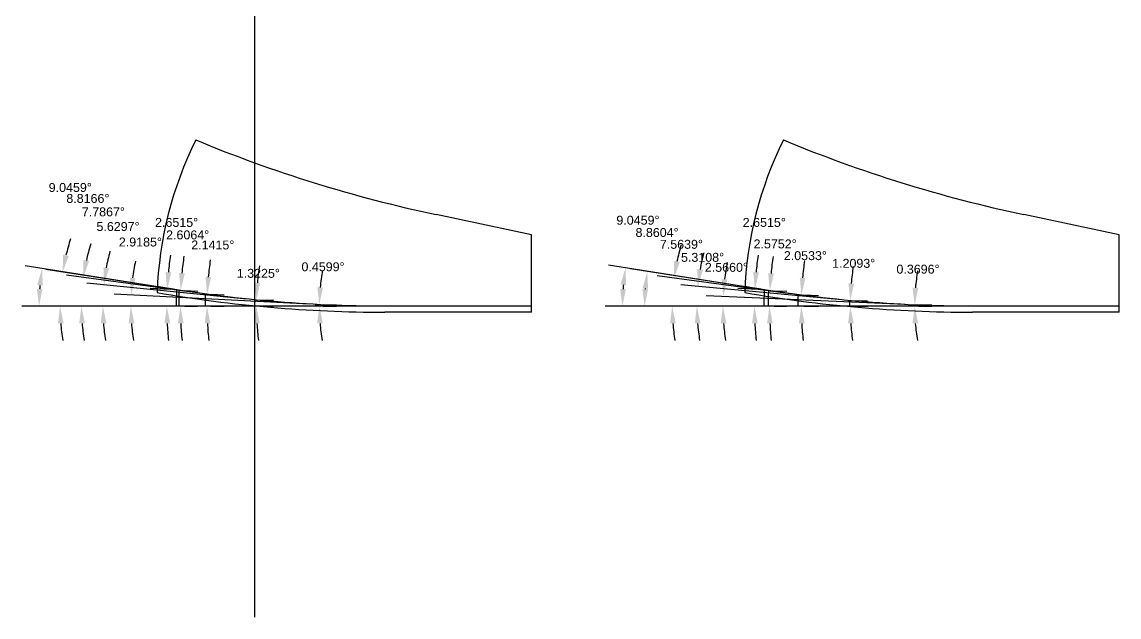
# Model space of a CAD drawing. Header units: inches. Extents: x 90.1 to 144.9, y -24 to -7.4.
# Drawn here: x 90.12 to 101.65, y -23.96 to -17.71 of the extents above; entities that cross this region are included whole.
import ezdxf

# ---------------------------------------------------------------- set-up
doc = ezdxf.new("R2010")
doc.units = ezdxf.units.IN
doc.header["$MEASUREMENT"] = 0
doc.header["$PDMODE"] = 35
doc.layers.get('Defpoints').update_dxf_attribs({"color": 10})
doc.layers.add('Dims', color=4, linetype='Continuous')
doc.styles.get("Standard").update_dxf_attribs({"font": 'arial.ttf'})
doc.dimstyles.get("Standard").update_dxf_attribs({"dimtxt": 0.09375, "dimasz": 0.18, "dimexe": 0.18, "dimexo": 0.0625, "dimgap": 0.09, "dimtad": 0, "dimtih": 1, "dimtoh": 1, "dimdec": 4, "dimzin": 0, "dimdsep": 46, "dimtxsty": 'Standard', "dimcen": 0.09, "dimadec": 4, "dimazin": 0, "dimtfac": 1, "dimtdec": 4, "dimtofl": 0, "dimtmove": 0, "dimatfit": 3, "dimfxl": 1, "dimtolj": 1, "dimtzin": 0, "dimarcsym": 0})

# ---------------------------------------------------------------- blocks, each defined once
blk = doc.blocks.new('*D51')
at = {"layer": 'Defpoints', "color": 0, "transparency": 16777216}
for p in [(90.591, -20.697), (91.264, -20.658), (93.203, -20.678), (93.243, -20.68), (93.932, -20.697)]:
    blk.add_point(p, dxfattribs=at)
at = {"layer": 'Dims', "color": 0, "lineweight": -2, "transparency": 16777216}
blk.add_line((93.14, -20.675), (91.087, -20.57), dxfattribs=at)
for start, end in [(168.1647, 172.6231), (184.4584, 188.9168)]:
    blk.add_arc((93.577, -20.697), 2.314, start, end, dxfattribs=at)
at = {"layer": 'Dims', "color": 0, "transparency": 16777216}
for points in [[(91.313, -20.403), (91.253, -20.397), (91.267, -20.579)], [(91.241, -20.878), (91.301, -20.876), (91.264, -20.697)]]:
    blk.add_solid(points, dxfattribs=at)
at = {"layer": 'Dims', "color": 0, "transparency": 16777216, "insert": (91.364, -20.023), "char_height": 0.09375, "attachment_point": 5}
blk.add_mtext('\\A1;2.9185°', dxfattribs=at)
blk = doc.blocks.new('*D52')
at = {"layer": 'Defpoints', "color": 0, "transparency": 16777216}
for p in [(93.223, -20.679), (93.223, -20.697), (93.245, -20.691), (95.474, -20.697)]:
    blk.add_point(p, dxfattribs=at)
at = {"layer": 'Dims', "color": 0, "lineweight": -2, "transparency": 16777216}
for p, q in [((93.285, -20.679), (93.425, -20.681)), ((93.285, -20.697), (93.425, -20.697))]:
    blk.add_line(p, q, dxfattribs=at)
for start, end in [(170.2848, 174.9124), (184.6277, 189.2553)]:
    blk.add_arc((95.474, -20.697), 2.229, start, end, dxfattribs=at)
at = {"layer": 'Dims', "color": 0, "transparency": 16777216}
for points in [[(93.284, -20.501), (93.224, -20.498), (93.245, -20.679)], [(93.222, -20.878), (93.282, -20.876), (93.245, -20.697)]]:
    blk.add_solid(points, dxfattribs=at)
at = {"layer": 'Dims', "color": 0, "transparency": 16777216, "insert": (93.284, -20.283), "char_height": 0.09375, "attachment_point": 5}
blk.add_mtext('\\A1;0.4599°', dxfattribs=at)
blk = doc.blocks.new('*D56')
at = {"layer": 'Defpoints', "color": 0, "transparency": 16777216}
for p in [(90.971, -20.622), (92.545, -20.628), (92.585, -20.632), (93.932, -20.697), (95.474, -20.697)]:
    blk.add_point(p, dxfattribs=at)
at = {"layer": 'Dims', "color": 0, "lineweight": -2, "transparency": 16777216}
for p, q in [((92.483, -20.622), (90.801, -20.456)), ((93.185, -20.697), (90.79, -20.697))]:
    blk.add_line(p, q, dxfattribs=at)
for start, end in [(165.3115, 169.8409), (184.5294, 189.0588)]:
    blk.add_arc((93.247, -20.697), 2.278, start, end, dxfattribs=at)
at = {"layer": 'Dims', "color": 0, "transparency": 16777216}
for points in [[(91.035, -20.299), (90.976, -20.291), (90.981, -20.474)], [(90.947, -20.878), (91.007, -20.876), (90.97, -20.697)]]:
    blk.add_solid(points, dxfattribs=at)
at = {"layer": 'Dims', "color": 0, "transparency": 16777216, "insert": (91.129, -19.86), "char_height": 0.09375, "attachment_point": 5}
blk.add_mtext('\\A1;5.6297°', dxfattribs=at)
blk = doc.blocks.new('*D57')
at = {"layer": 'Defpoints', "color": 0, "transparency": 16777216}
for p in [(92.566, -20.63), (92.565, -20.697), (92.583, -20.675), (95.474, -20.697)]:
    blk.add_point(p, dxfattribs=at)
at = {"layer": 'Dims', "color": 0, "lineweight": -2, "transparency": 16777216}
for p, q in [((92.628, -20.631), (92.764, -20.634)), ((92.628, -20.697), (92.763, -20.697))]:
    blk.add_line(p, q, dxfattribs=at)
for start, end in [(171.5426, 175.11), (183.5675, 187.1349)]:
    blk.add_arc((95.474, -20.697), 2.891, start, end, dxfattribs=at)
at = {"layer": 'Dims', "color": 0, "transparency": 16777216}
for points in [[(92.623, -20.452), (92.564, -20.449), (92.584, -20.63)], [(92.559, -20.878), (92.619, -20.876), (92.583, -20.697)]]:
    blk.add_solid(points, dxfattribs=at)
at = {"layer": 'Dims', "color": 0, "transparency": 16777216, "insert": (92.604, -20.352), "char_height": 0.09375, "attachment_point": 5}
blk.add_mtext('\\A1;1.3225°', dxfattribs=at)
blk = doc.blocks.new('*D59')
at = {"layer": 'Defpoints', "color": 0, "transparency": 16777216}
for p in [(90.746, -20.596), (92.024, -20.566), (92.064, -20.571), (92.044, -20.697), (95.474, -20.697)]:
    blk.add_point(p, dxfattribs=at)
at = {"layer": 'Dims', "color": 0, "lineweight": -2, "transparency": 16777216}
for p, q in [((91.962, -20.557), (90.586, -20.369)), ((91.981, -20.697), (90.564, -20.697))]:
    blk.add_line(p, q, dxfattribs=at)
for start, end in [(163.0036, 167.6085), (184.6049, 189.2097)]:
    blk.add_arc((92.984, -20.697), 2.24, start, end, dxfattribs=at)
at = {"layer": 'Dims', "color": 0, "transparency": 16777216}
for points in [[(90.825, -20.222), (90.766, -20.211), (90.764, -20.393)], [(90.721, -20.878), (90.781, -20.876), (90.744, -20.697)]]:
    blk.add_solid(points, dxfattribs=at)
at = {"layer": 'Dims', "color": 0, "transparency": 16777216, "insert": (90.975, -19.706), "char_height": 0.09375, "attachment_point": 5}
blk.add_mtext('\\A1;7.7867°', dxfattribs=at)
blk = doc.blocks.new('*D96')
at = {"layer": 'Defpoints', "color": 0, "transparency": 16777216}
for p in [(99.485, -20.683), (99.485, -20.697), (99.503, -20.692), (101.651, -20.697)]:
    blk.add_point(p, dxfattribs=at)
at = {"layer": 'Dims', "color": 0, "lineweight": -2, "transparency": 16777216}
for p, q in [((99.548, -20.683), (99.683, -20.684)), ((99.548, -20.697), (99.683, -20.697))]:
    blk.add_line(p, q, dxfattribs=at)
for start, end in [(170.0285, 174.8294), (184.801, 189.6019)]:
    blk.add_arc((101.651, -20.697), 2.149, start, end, dxfattribs=at)
at = {"layer": 'Dims', "color": 0, "transparency": 16777216}
for points in [[(99.541, -20.505), (99.481, -20.502), (99.503, -20.683)], [(99.48, -20.878), (99.54, -20.876), (99.503, -20.697)]]:
    blk.add_solid(points, dxfattribs=at)
at = {"layer": 'Dims', "color": 0, "transparency": 16777216, "insert": (99.538, -20.308), "char_height": 0.09375, "attachment_point": 5}
blk.add_mtext('\\A1;0.3696°', dxfattribs=at)
blk = doc.blocks.new('*D97')
at = {"layer": 'Defpoints', "color": 0, "transparency": 16777216}
for p in [(98.82, -20.637), (98.819, -20.697), (98.826, -20.677), (101.651, -20.697)]:
    blk.add_point(p, dxfattribs=at)
at = {"layer": 'Dims', "color": 0, "lineweight": -2, "transparency": 16777216}
for p, q in [((98.882, -20.639), (99.007, -20.641)), ((98.882, -20.697), (99.006, -20.697))]:
    blk.add_line(p, q, dxfattribs=at)
for start, end in [(171.4883, 175.1395), (183.6512, 187.3024)]:
    blk.add_arc((101.651, -20.697), 2.825, start, end, dxfattribs=at)
at = {"layer": 'Dims', "color": 0, "transparency": 16777216}
for points in [[(98.866, -20.459), (98.806, -20.456), (98.827, -20.637)], [(98.802, -20.878), (98.862, -20.876), (98.826, -20.697)]]:
    blk.add_solid(points, dxfattribs=at)
at = {"layer": 'Dims', "color": 0, "transparency": 16777216, "insert": (98.862, -20.247), "char_height": 0.09375, "attachment_point": 5}
blk.add_mtext('\\A1;1.2093°', dxfattribs=at)
blk = doc.blocks.new('*D98')
at = {"layer": 'Defpoints', "color": 0, "transparency": 16777216}
for p in [(98.277, -20.576), (98.275, -20.697), (98.312, -20.657), (101.651, -20.697)]:
    blk.add_point(p, dxfattribs=at)
at = {"layer": 'Dims', "color": 0, "lineweight": -2, "transparency": 16777216}
for p, q in [((98.339, -20.578), (98.493, -20.584)), ((98.337, -20.697), (98.491, -20.697))]:
    blk.add_line(p, q, dxfattribs=at)
for start, end in [(171.7703, 174.8585), (183.0882, 186.1764)]:
    blk.add_arc((101.651, -20.697), 3.34, start, end, dxfattribs=at)
at = {"layer": 'Dims', "color": 0, "transparency": 16777216}
for points in [[(98.355, -20.4), (98.295, -20.396), (98.313, -20.577)], [(98.286, -20.878), (98.346, -20.876), (98.311, -20.697)]]:
    blk.add_solid(points, dxfattribs=at)
at = {"layer": 'Dims', "color": 0, "transparency": 16777216, "insert": (98.354, -20.166), "char_height": 0.09375, "attachment_point": 5}
blk.add_mtext('\\A1;2.0533°', dxfattribs=at)
blk = doc.blocks.new('*D99')
at = {"layer": 'Defpoints', "color": 0, "transparency": 16777216}
for p in [(97.488, -20.663), (99.465, -20.682), (99.485, -20.697), (99.505, -20.684), (100.109, -20.697)]:
    blk.add_point(p, dxfattribs=at)
at = {"layer": 'Dims', "color": 0, "lineweight": -2, "transparency": 16777216}
for p, q in [((99.403, -20.679), (97.31, -20.586)), ((99.423, -20.697), (97.307, -20.697))]:
    blk.add_line(p, q, dxfattribs=at)
for start, end in [(168.5026, 172.9683), (184.4657, 188.9313)]:
    blk.add_arc((99.797, -20.697), 2.31, start, end, dxfattribs=at)
at = {"layer": 'Dims', "color": 0, "transparency": 16777216}
for points in [[(97.535, -20.417), (97.475, -20.412), (97.49, -20.594)], [(97.464, -20.878), (97.524, -20.876), (97.487, -20.697)]]:
    blk.add_solid(points, dxfattribs=at)
at = {"layer": 'Dims', "color": 0, "transparency": 16777216, "insert": (97.524, -20.289), "char_height": 0.09375, "attachment_point": 5}
blk.add_mtext('\\A1;2.5660°', dxfattribs=at)
blk = doc.blocks.new('*D100')
at = {"layer": 'Defpoints', "color": 0, "transparency": 16777216}
for p in [(97.215, -20.628), (98.799, -20.635), (98.839, -20.639), (98.819, -20.697), (100.109, -20.697)]:
    blk.add_point(p, dxfattribs=at)
at = {"layer": 'Dims', "color": 0, "lineweight": -2, "transparency": 16777216}
for p, q in [((98.737, -20.63), (97.044, -20.472)), ((98.757, -20.697), (97.034, -20.697))]:
    blk.add_line(p, q, dxfattribs=at)
for start, end in [(165.515, 170.1021), (184.5871, 189.1742)]:
    blk.add_arc((99.463, -20.697), 2.249, start, end, dxfattribs=at)
at = {"layer": 'Dims', "color": 0, "transparency": 16777216}
for points in [[(97.277, -20.314), (97.218, -20.306), (97.224, -20.489)], [(97.191, -20.878), (97.251, -20.876), (97.214, -20.697)]]:
    blk.add_solid(points, dxfattribs=at)
at = {"layer": 'Dims', "color": 0, "transparency": 16777216, "insert": (97.273, -20.184), "char_height": 0.09375, "attachment_point": 5}
blk.add_mtext('\\A1;5.3108°', dxfattribs=at)
blk = doc.blocks.new('*D101')
at = {"layer": 'Defpoints', "color": 0, "transparency": 16777216}
for p in [(96.956, -20.599), (98.255, -20.573), (98.295, -20.578), (98.275, -20.697), (100.109, -20.697)]:
    blk.add_point(p, dxfattribs=at)
at = {"layer": 'Dims', "color": 0, "lineweight": -2, "transparency": 16777216}
for p, q in [((98.193, -20.565), (96.795, -20.379)), ((98.212, -20.697), (96.774, -20.697))]:
    blk.add_line(p, q, dxfattribs=at)
for start, end in [(163.1998, 167.8179), (184.6181, 189.2363)]:
    blk.add_arc((99.188, -20.697), 2.234, start, end, dxfattribs=at)
at = {"layer": 'Dims', "color": 0, "transparency": 16777216}
for points in [[(97.034, -20.231), (96.975, -20.22), (96.974, -20.403)], [(96.931, -20.878), (96.991, -20.876), (96.954, -20.697)]]:
    blk.add_solid(points, dxfattribs=at)
at = {"layer": 'Dims', "color": 0, "transparency": 16777216, "insert": (97.051, -20.047), "char_height": 0.09375, "attachment_point": 5}
blk.add_mtext('\\A1;7.5639°', dxfattribs=at)
blk = doc.blocks.new('*D190')
at = {"layer": 'Defpoints', "color": 0, "transparency": 16777216}
for p in [(92.046, -20.569), (92.044, -20.697), (92.064, -20.655), (95.474, -20.697)]:
    blk.add_point(p, dxfattribs=at)
at = {"layer": 'Dims', "color": 0, "lineweight": -2, "transparency": 16777216}
for p, q in [((92.109, -20.571), (92.246, -20.576)), ((92.106, -20.697), (92.244, -20.697))]:
    blk.add_line(p, q, dxfattribs=at)
for start, end in [(171.8098, 174.8342), (183.0244, 186.0487)]:
    blk.add_arc((95.474, -20.697), 3.41, start, end, dxfattribs=at)
at = {"layer": 'Dims', "color": 0, "transparency": 16777216}
for points in [[(92.108, -20.392), (92.048, -20.388), (92.066, -20.57)], [(92.039, -20.878), (92.099, -20.876), (92.064, -20.697)]]:
    blk.add_solid(points, dxfattribs=at)
at = {"layer": 'Dims', "color": 0, "transparency": 16777216, "insert": (92.125, -20.054), "char_height": 0.09375, "attachment_point": 5}
blk.add_mtext('\\A1;2.1415°', dxfattribs=at)
blk = doc.blocks.new('*D191')
at = {"layer": 'Defpoints', "color": 0, "transparency": 16777216}
for p in [(91.771, -20.528), (91.785, -20.641), (91.767, -20.697), (95.474, -20.697)]:
    blk.add_point(p, dxfattribs=at)
at = {"layer": 'Dims', "color": 0, "lineweight": -2, "transparency": 16777216}
for p, q in [((91.833, -20.531), (91.968, -20.537)), ((91.83, -20.697), (91.965, -20.697))]:
    blk.add_line(p, q, dxfattribs=at)
for start, end in [(171.8028, 174.5982), (182.7954, 185.5908)]:
    blk.add_arc((95.474, -20.697), 3.69, start, end, dxfattribs=at)
at = {"layer": 'Dims', "color": 0, "transparency": 16777216}
for points in [[(91.831, -20.352), (91.771, -20.348), (91.788, -20.529)], [(91.759, -20.878), (91.819, -20.876), (91.785, -20.697)]]:
    blk.add_solid(points, dxfattribs=at)
at = {"layer": 'Dims', "color": 0, "transparency": 16777216, "insert": (91.861, -19.948), "char_height": 0.09375, "attachment_point": 5}
blk.add_mtext('\\A1;2.6064°', dxfattribs=at)
blk = doc.blocks.new('*D423')
at = {"layer": 'Defpoints', "color": 0, "transparency": 16777216}
for p in [(91.747, -20.525), (90.523, -20.577), (91.787, -20.531), (91.767, -20.697), (95.474, -20.697)]:
    blk.add_point(p, dxfattribs=at)
at = {"layer": 'Dims', "color": 0, "lineweight": -2, "transparency": 16777216}
for p, q in [((91.685, -20.515), (90.369, -20.311)), ((91.705, -20.697), (90.34, -20.697))]:
    blk.add_line(p, q, dxfattribs=at)
for start, end in [(162.3595, 166.7714), (184.4119, 188.8239)]:
    blk.add_arc((92.858, -20.697), 2.338, start, end, dxfattribs=at)
at = {"layer": 'Dims', "color": 0, "transparency": 16777216}
for points in [[(90.611, -20.168), (90.552, -20.156), (90.547, -20.339)], [(90.497, -20.878), (90.557, -20.876), (90.52, -20.697)]]:
    blk.add_solid(points, dxfattribs=at)
at = {"layer": 'Dims', "color": 0, "transparency": 16777216, "insert": (90.812, -19.565), "char_height": 0.09375, "attachment_point": 5}
blk.add_mtext('\\A1;8.8166°', dxfattribs=at)
blk = doc.blocks.new('*D424')
at = {"layer": 'Defpoints', "color": 0, "transparency": 16777216}
for p in [(91.745, -20.524), (91.643, -20.638), (91.741, -20.697), (95.474, -20.697)]:
    blk.add_point(p, dxfattribs=at)
at = {"layer": 'Dims', "color": 0, "lineweight": -2, "transparency": 16777216}
for p, q in [((91.682, -20.521), (91.467, -20.511)), ((91.678, -20.697), (91.462, -20.697))]:
    blk.add_line(p, q, dxfattribs=at)
for start, end in [(171.9655, 174.657), (182.6915, 185.3831)]:
    blk.add_arc((95.474, -20.697), 3.832, start, end, dxfattribs=at)
at = {"layer": 'Dims', "color": 0, "transparency": 16777216}
for points in [[(91.689, -20.342), (91.629, -20.338), (91.646, -20.52)], [(91.617, -20.878), (91.677, -20.876), (91.642, -20.697)]]:
    blk.add_solid(points, dxfattribs=at)
at = {"layer": 'Dims', "color": 0, "transparency": 16777216, "insert": (91.745, -19.817), "char_height": 0.09375, "attachment_point": 5}
blk.add_mtext('\\A1;2.6515°', dxfattribs=at)
blk = doc.blocks.new('*D425')
at = {"layer": 'Defpoints', "color": 0, "transparency": 16777216}
for p in [(91.721, -20.52), (91.761, -20.527), (90.303, -20.564), (91.741, -20.697), (95.474, -20.697)]:
    blk.add_point(p, dxfattribs=at)
at = {"layer": 'Dims', "color": 0, "lineweight": -2, "transparency": 16777216}
for p, q in [((91.659, -20.511), (90.153, -20.271)), ((91.678, -20.697), (90.119, -20.697))]:
    blk.add_line(p, q, dxfattribs=at)
blk.add_arc((92.83, -20.697), 2.531, 175.0301, 175.9239, dxfattribs=at)
at = {"layer": 'Dims', "color": 0, "transparency": 16777216}
for points in [[(90.279, -20.474), (90.338, -20.481), (90.331, -20.299)], [(90.335, -20.518), (90.276, -20.516), (90.299, -20.697)]]:
    blk.add_solid(points, dxfattribs=at)
at = {"layer": 'Dims', "color": 0, "transparency": 16777216, "insert": (90.627, -19.45), "char_height": 0.09375, "attachment_point": 5}
blk.add_mtext('\\A1;9.0459°', dxfattribs=at)
blk = doc.blocks.new('*D426')
at = {"layer": 'Defpoints', "color": 0, "transparency": 16777216}
for p in [(97.966, -20.531), (97.977, -20.642), (97.962, -20.697), (101.651, -20.697)]:
    blk.add_point(p, dxfattribs=at)
at = {"layer": 'Dims', "color": 0, "lineweight": -2, "transparency": 16777216}
for p, q in [((98.029, -20.534), (98.16, -20.54)), ((98.025, -20.697), (98.157, -20.697))]:
    blk.add_line(p, q, dxfattribs=at)
for start, end in [(171.8107, 174.6178), (182.8071, 185.6141)]:
    blk.add_arc((101.651, -20.697), 3.674, start, end, dxfattribs=at)
at = {"layer": 'Dims', "color": 0, "transparency": 16777216}
for points in [[(98.023, -20.354), (97.963, -20.35), (97.981, -20.532)], [(97.951, -20.878), (98.011, -20.876), (97.977, -20.697)]]:
    blk.add_solid(points, dxfattribs=at)
at = {"layer": 'Dims', "color": 0, "transparency": 16777216, "insert": (98.036, -20.043), "char_height": 0.09375, "attachment_point": 5}
blk.add_mtext('\\A1;2.5752°', dxfattribs=at)
blk = doc.blocks.new('*D427')
at = {"layer": 'Defpoints', "color": 0, "transparency": 16777216}
for p in [(96.667, -20.575), (97.942, -20.528), (97.982, -20.534), (97.962, -20.697), (101.651, -20.697)]:
    blk.add_point(p, dxfattribs=at)
at = {"layer": 'Dims', "color": 0, "lineweight": -2, "transparency": 16777216}
for p, q in [((97.881, -20.518), (96.515, -20.305)), ((97.9, -20.697), (96.484, -20.697))]:
    blk.add_line(p, q, dxfattribs=at)
blk.add_arc((99.029, -20.697), 2.365, 175.5011, 175.6386, dxfattribs=at)
at = {"layer": 'Dims', "color": 0, "transparency": 16777216}
for points in [[(96.642, -20.508), (96.701, -20.515), (96.692, -20.333)], [(96.701, -20.518), (96.641, -20.516), (96.664, -20.697)]]:
    blk.add_solid(points, dxfattribs=at)
at = {"layer": 'Dims', "color": 0, "transparency": 16777216, "insert": (96.795, -19.923), "char_height": 0.09375, "attachment_point": 5}
blk.add_mtext('\\A1;8.8604°', dxfattribs=at)
blk = doc.blocks.new('*D428')
at = {"layer": 'Defpoints', "color": 0, "transparency": 16777216}
for p in [(97.922, -20.524), (97.82, -20.638), (97.918, -20.697), (101.651, -20.697)]:
    blk.add_point(p, dxfattribs=at)
at = {"layer": 'Dims', "color": 0, "lineweight": -2, "transparency": 16777216}
for p, q in [((97.859, -20.521), (97.644, -20.511)), ((97.855, -20.697), (97.639, -20.697))]:
    blk.add_line(p, q, dxfattribs=at)
for start, end in [(171.9655, 174.657), (182.6915, 185.3831)]:
    blk.add_arc((101.651, -20.697), 3.832, start, end, dxfattribs=at)
at = {"layer": 'Dims', "color": 0, "transparency": 16777216}
for points in [[(97.866, -20.342), (97.806, -20.338), (97.823, -20.52)], [(97.793, -20.878), (97.853, -20.876), (97.819, -20.697)]]:
    blk.add_solid(points, dxfattribs=at)
at = {"layer": 'Dims', "color": 0, "transparency": 16777216, "insert": (97.922, -19.817), "char_height": 0.09375, "attachment_point": 5}
blk.add_mtext('\\A1;2.6515°', dxfattribs=at)
blk = doc.blocks.new('*D429')
at = {"layer": 'Defpoints', "color": 0, "transparency": 16777216}
for p in [(97.898, -20.52), (97.938, -20.527), (96.434, -20.561), (97.918, -20.697), (101.651, -20.697)]:
    blk.add_point(p, dxfattribs=at)
at = {"layer": 'Dims', "color": 0, "lineweight": -2, "transparency": 16777216}
for p, q in [((97.836, -20.511), (96.285, -20.264)), ((97.855, -20.697), (96.251, -20.697))]:
    blk.add_line(p, q, dxfattribs=at)
blk.add_arc((99.007, -20.697), 2.576, 174.9581, 175.996, dxfattribs=at)
at = {"layer": 'Dims', "color": 0, "transparency": 16777216}
for points in [[(96.411, -20.467), (96.47, -20.474), (96.463, -20.292)], [(96.467, -20.518), (96.407, -20.516), (96.431, -20.697)]]:
    blk.add_solid(points, dxfattribs=at)
at = {"layer": 'Dims', "color": 0, "transparency": 16777216, "insert": (96.594, -19.794), "char_height": 0.09375, "attachment_point": 5}
blk.add_mtext('\\A1;9.0459°', dxfattribs=at)

msp = doc.modelspace()

# ---------------------------------------------------------------- linework, layer by layer
for p, q in [((95.47437, -19.947), (94.47437, -19.73444)), ((101.65132, -19.947), (100.65132, -19.73444)), ((95.47437, -20.697), (95.47437, -19.947)), ((101.65132, -20.697), (101.65132, -19.947)), ((91.74578, -20.52451), (91.8446, -20.53985)), ((95.47437, -20.7595), (95.47437, -20.697)), ((101.65132, -20.7595), (101.65132, -20.697)), ((95.47437, -20.7595), (93.93227, -20.7595)), ((101.65132, -20.7595), (100.10922, -20.7595))]:
    msp.add_line(p, q)
at = {"color": 1}
for p, q in [((93.93227, -20.697), (90.59123, -20.697)), ((100.10922, -20.697), (96.76818, -20.697))]:
    msp.add_line(p, q, dxfattribs=at)
for points in [[(95.47437, -20.697), (93.93227, -20.697, -0.04310927), (91.54229, -20.49055)], [(101.65132, -20.697), (100.10922, -20.697, -0.04310927), (97.71924, -20.49055)]]:
    msp.add_lwpolyline(points, format="xyb")
for centre, radius, start, end in [((95.47437, -20.697), 3.9375, 153.658483, 177.911502), ((97.48909, -5.5513), 14.5, 247.523693, 258), ((101.65132, -20.697), 3.9375, 153.658483, 177.911502), ((103.66604, -5.5513), 14.5, 247.523693, 258), ((93.93227, -6.7595), 14, 260.159083, 270), ((100.10922, -6.7595), 14, 260.159083, 270)]:
    msp.add_arc(centre, radius, start, end)
at = {"layer": 'Defpoints'}
for p, q in [((92.56503, -9.27709), (92.56503, -23.96268)), ((91.72093, -20.52045), (91.76093, -20.52682)), ((91.74702, -20.52471), (91.78702, -20.53091)), ((97.93789, -20.52682), (97.89789, -20.52045)), ((92.02395, -20.56574), (92.06395, -20.5712)), ((92.58503, -20.63173), (92.54503, -20.62779)), ((97.94248, -20.52754), (97.98248, -20.53378)), ((98.2546, -20.57305), (98.2946, -20.57836)), ((98.79919, -20.63529), (98.83919, -20.63901)), ((93.20263, -20.67788), (93.24263, -20.67992)), ((99.46523, -20.68211), (99.50523, -20.6839))]:
    msp.add_line(p, q, dxfattribs=at)
for centre, radius, start in [((95.47437, -20.697), 3.73344, 177.348537), ((101.65132, -20.697), 3.73344, 177.348537), ((95.47437, -20.697), 3.70735, 177.393219), ((95.47437, -20.697), 3.43042, 177.858531), ((95.47437, -20.697), 2.90934, 178.677492), ((101.65132, -20.697), 3.68885, 177.424828), ((101.65132, -20.697), 3.37672, 177.946656), ((101.65132, -20.697), 2.83213, 178.790698), ((95.47437, -20.697), 2.25174, 179.540096), ((95.47437, -20.697), 1.55859, 179.999642), ((101.65132, -20.697), 2.16609, 179.630388)]:
    msp.add_arc(centre, radius, start, 180, dxfattribs=at)
at = {"layer": 'Dims'}
msp.add_line((92.13634, -20.58095), (92.26037, -20.5965), dxfattribs=at)

# ---------------------------------------------------------------- dimensions: what is measured, and where the dimension line sits
for base, line1, line2, picture, middle in [((90.3026134, -20.5638732), ((95.4743698, -20.6969965), (91.7409335, -20.6969965)), ((91.7209335, -20.5204521), (91.7609335, -20.5268203)), '*D425', (90.6274972, -19.4502883)), ((90.5227395, -20.5771176), ((95.4743698, -20.6969965), (91.7670205, -20.6969965)), ((91.7470205, -20.5247051), (91.7870205, -20.5309093)), '*D423', (90.8119033, -19.5650967)), ((90.74589496, -20.59554582), ((95.47436982, -20.69699649), (92.04395004, -20.69699649)), ((92.02395004, -20.565735), (92.06395004, -20.57120484)), '*D59', (90.97451855, -19.70638088)), ((90.97081, -20.622415), ((93.93227, -20.696996), (95.47437, -20.696996)), ((92.545026, -20.627786), (92.585026, -20.631729)), '*D56', (91.129124, -19.859589)), ((96.4341175, -20.5614792), ((101.6513215, -20.6969965), (97.9178852, -20.6969965)), ((97.8978852, -20.5204521), (97.9378852, -20.5268203)), '*D429', (96.594024, -19.7939079)), ((96.66741223, -20.57512889), ((101.65132149, -20.69699649), (97.96247537, -20.69699649)), ((97.94247537, -20.52754347), (97.98247537, -20.53377895)), '*D427', (96.79465027, -19.9225567)), ((91.26403452, -20.65771144), ((93.93226982, -20.69699649), (90.59123291, -20.69699649)), ((93.24262597, -20.67992384), (93.20262597, -20.67788455)), '*D51', (91.36405052, -20.02297333)), ((96.9563622, -20.598729), ((100.1092215, -20.6969965), (98.2745965, -20.6969965)), ((98.2545965, -20.5730504), (98.2945965, -20.5783619)), '*D101', (97.0507476, -20.0473675)), ((97.2151273, -20.6275226), ((100.1092215, -20.6969965), (98.8191896, -20.6969965)), ((98.7991896, -20.6352928), (98.8391896, -20.6390111)), '*D100', (97.2733647, -20.1839152)), ((97.4876153, -20.6625123), ((100.1092215, -20.6969965), (99.4852299, -20.6969965)), ((99.4652299, -20.6821105), (99.5052299, -20.6839031)), '*D99', (97.523616, -20.28932))]:
    dim = msp.add_angular_dim_2l(base=base, line1=line1, line2=line2, dimstyle='Standard', dxfattribs=at)
    dim.commit()
    dim.dimension.update_dxf_attribs({"geometry": picture, "text_midpoint": middle, "dimtype": 162})
for base, center, p1, p2, picture, middle in [((91.64275, -20.63789), (95.47437, -20.697), (91.74493, -20.52429), (91.74093, -20.697), '*D424', (91.7448, -19.81657)), ((97.8197, -20.63789), (101.65132, -20.697), (97.92188, -20.52429), (97.91789, -20.697), '*D428', (97.92175, -19.81657)), ((91.785044, -20.641048), (95.47437, -20.696996), (91.770856, -20.528404), (91.76702, -20.696996), '*D191', (91.86137, -19.948341)), ((92.06418, -20.654508), (95.47437, -20.696996), (92.046346, -20.568812), (92.04395, -20.696996), '*D190', (92.124998, -20.054418)), ((97.97735, -20.64195), (101.65132, -20.697), (97.9662, -20.53126), (97.96248, -20.697), '*D426', (98.03561, -20.043)), ((98.311578, -20.657098), (101.651321, -20.696996), (98.276765, -20.576009), (98.274596, -20.696996), '*D98', (98.35386, -20.165749)), ((92.58306, -20.67475), (95.47437, -20.697), (92.5658, -20.62985), (92.56503, -20.697), '*D57', (92.60359, -20.35232)), ((93.245164, -20.691032), (95.47437, -20.696996), (93.222699, -20.678922), (93.222626, -20.696996), '*D52', (93.283926, -20.28305)), ((98.82628, -20.67712), (101.65132, -20.697), (98.81982, -20.63723), (98.81919, -20.697), '*D97', (98.8623, -20.2469)), ((99.502538, -20.692376), (101.651321, -20.696996), (99.485275, -20.683023), (99.48523, -20.696996), '*D96', (99.537961, -20.308409))]:
    dim = msp.add_angular_dim_3p(base=base, center=center, p1=p1, p2=p2, dimstyle='Standard', dxfattribs=at)
    dim.commit()
    dim.dimension.update_dxf_attribs({"geometry": picture, "text_midpoint": middle, "dimtype": 165})

doc.saveas('drawing.dxf')
